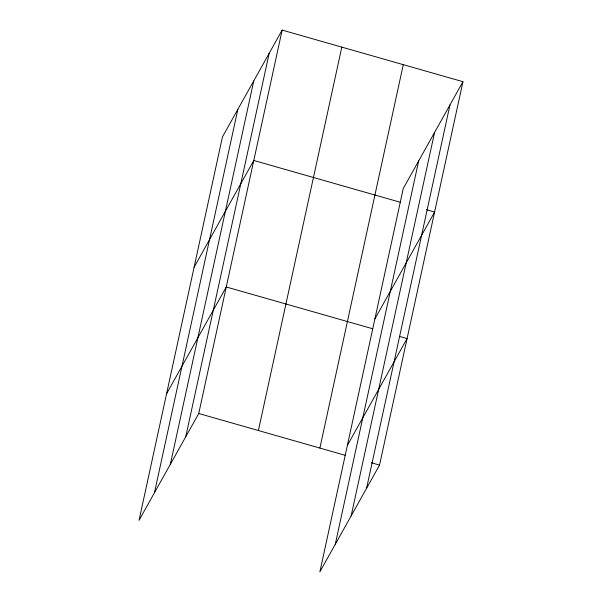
<?xml version="1.0" encoding="UTF-8"?>
<svg xmlns="http://www.w3.org/2000/svg" width="602" height="602" viewBox="0 0 602 602"><rect width="100%" height="100%" fill="white"/><g stroke="black" fill="none" stroke-linecap="round" stroke-linejoin="round"><path stroke-width="0.9" d="M154.458 492.729L237.873 109.323M170.343 464.308L253.751 80.909M185.755 436.728L269.169 53.322M282.15 30.1L222.454 136.902L139.047 520.309L198.735 413.506L282.15 30.1L462.953 81.691L379.546 465.098L319.85 571.9L403.265 188.494L462.953 81.691M258.401 430.528L341.816 47.122M319.88 448.069L403.287 64.662M335.269 544.321L418.676 160.915M351.147 515.899L434.561 132.5M366.565 488.32L449.972 104.914M194.092 267.265L253.788 160.456L400.24 202.249M166.573 393.783L226.262 286.981L372.713 328.767M374.903 318.857L434.599 212.047L426.457 209.729M347.377 445.375L407.072 338.572L399.841 336.51M198.735 413.506L345.194 455.293M371.411 462.772L379.546 465.098"/></g></svg>
